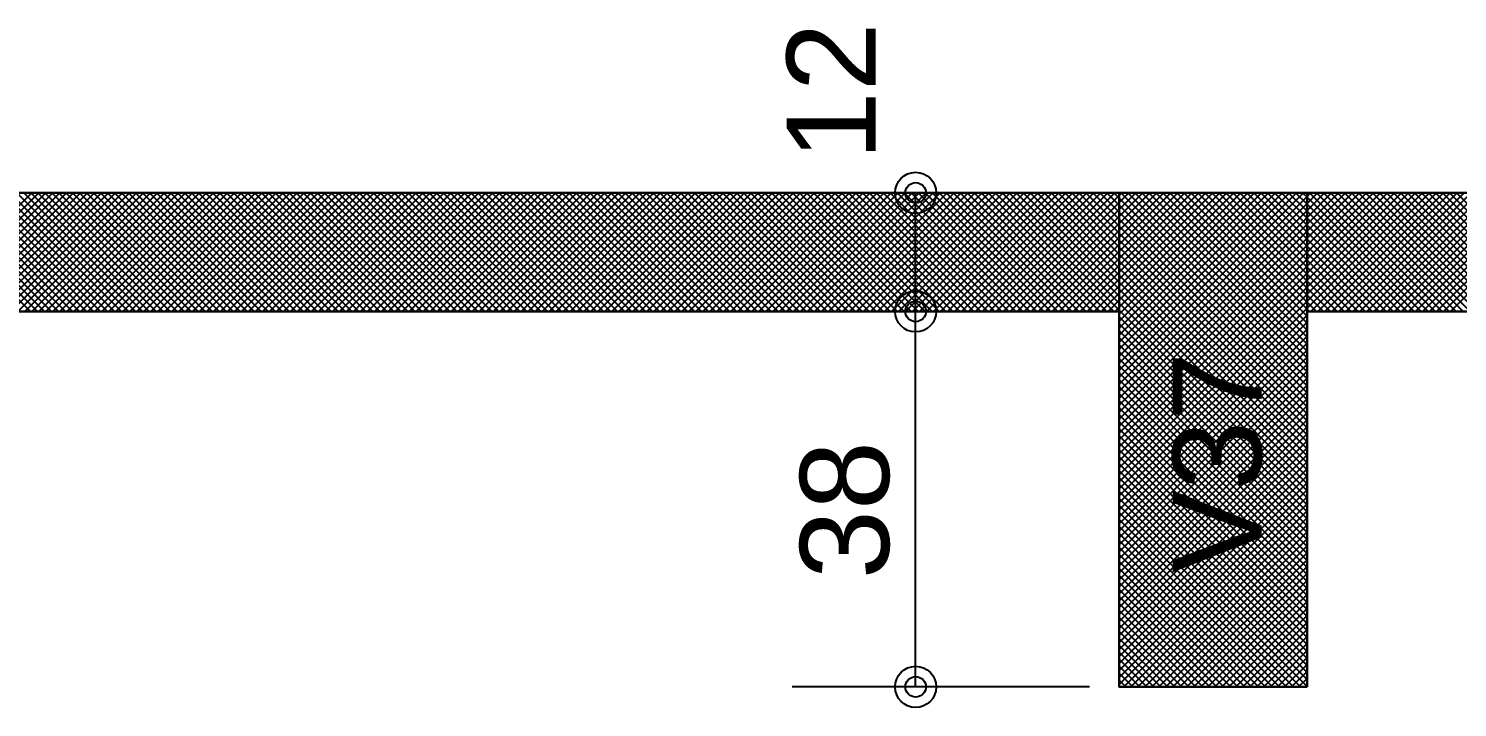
# Model space of a CAD drawing. Extents: x 0 to 119, y 0 to 84.
# Drawn here: x 40.158 to 43.05, y 77.491 to 78.865 of the extents above; entities that cross this region are included whole.
import ezdxf

# ---------------------------------------------------------------- set-up
doc = ezdxf.new("R2010")
doc.units = 0
doc.header["$MEASUREMENT"] = 0
for name, color, linetype in [('29', 9, 'CONTINUOUS'), ('3', 7, 'CONTINUOUS'), ('32', 250, 'CONTINUOUS'), ('6', 178, 'CONTINUOUS')]:
    doc.layers.add(name, color=color, linetype=linetype)
doc.styles.add('TQS_ARIAL', font='arial.ttf')

msp = doc.modelspace()

# ---------------------------------------------------------------- linework, layer by layer
at = {"layer": '29', "color": 9, "linetype": 'Continuous'}
for p, q in [((39.922255, 78.532273), (40.162255, 78.292273)), ((39.924659, 78.292273), (40.164659, 78.532273)), ((39.936397, 78.532273), (40.176397, 78.292273)), ((39.938801, 78.292273), (40.178801, 78.532273)), ((39.950539, 78.532273), (40.190539, 78.292273)), ((39.952944, 78.292273), (40.192944, 78.532273)), ((39.964681, 78.532273), (40.204681, 78.292273)), ((39.967086, 78.292273), (40.207086, 78.532273)), ((39.978823, 78.532273), (40.218823, 78.292273)), ((39.981228, 78.292273), (40.221228, 78.532273)), ((39.992965, 78.532273), (40.232965, 78.292273)), ((39.99537, 78.292273), (40.23537, 78.532273)), ((40.007107, 78.532273), (40.247107, 78.292273)), ((40.009512, 78.292273), (40.249512, 78.532273)), ((40.02125, 78.532273), (40.26125, 78.292273)), ((40.023654, 78.292273), (40.263654, 78.532273)), ((40.035392, 78.532273), (40.275392, 78.292273)), ((40.037796, 78.292273), (40.277796, 78.532273)), ((40.049534, 78.532273), (40.289534, 78.292273)), ((40.051939, 78.292273), (40.291939, 78.532273)), ((40.063676, 78.532273), (40.303676, 78.292273)), ((40.066081, 78.292273), (40.306081, 78.532273)), ((40.077818, 78.532273), (40.317818, 78.292273)), ((40.080223, 78.292273), (40.320223, 78.532273)), ((40.09196, 78.532273), (40.33196, 78.292273)), ((40.094365, 78.292273), (40.334365, 78.532273)), ((40.106102, 78.532273), (40.346102, 78.292273)), ((40.108507, 78.292273), (40.348507, 78.532273)), ((40.120245, 78.532273), (40.360245, 78.292273)), ((40.122649, 78.292273), (40.362649, 78.532273)), ((40.134387, 78.532273), (40.374387, 78.292273)), ((40.136791, 78.292273), (40.376791, 78.532273)), ((40.148529, 78.532273), (40.388529, 78.292273)), ((40.150934, 78.292273), (40.390934, 78.532273)), ((40.162671, 78.532273), (40.402671, 78.292273)), ((40.165076, 78.292273), (40.405076, 78.532273)), ((40.176813, 78.532273), (40.416813, 78.292273)), ((40.179218, 78.292273), (40.419218, 78.532273)), ((40.190955, 78.532273), (40.430955, 78.292273)), ((40.19336, 78.292273), (40.43336, 78.532273)), ((40.205097, 78.532273), (40.445097, 78.292273)), ((40.207502, 78.292273), (40.447502, 78.532273)), ((40.21924, 78.532273), (40.45924, 78.292273)), ((40.221644, 78.292273), (40.461644, 78.532273)), ((40.233382, 78.532273), (40.473382, 78.292273)), ((40.235786, 78.292273), (40.475786, 78.532273)), ((40.247524, 78.532273), (40.487524, 78.292273)), ((40.249928, 78.292273), (40.489928, 78.532273)), ((40.261666, 78.532273), (40.501666, 78.292273)), ((40.264071, 78.292273), (40.504071, 78.532273)), ((40.275808, 78.532273), (40.515808, 78.292273)), ((40.278213, 78.292273), (40.518213, 78.532273)), ((40.28995, 78.532273), (40.52995, 78.292273)), ((40.292355, 78.292273), (40.532355, 78.532273)), ((40.304092, 78.532273), (40.544092, 78.292273)), ((40.306497, 78.292273), (40.546497, 78.532273)), ((40.318234, 78.532273), (40.558234, 78.292273)), ((40.320639, 78.292273), (40.560639, 78.532273)), ((40.332377, 78.532273), (40.572377, 78.292273)), ((40.334781, 78.292273), (40.574781, 78.532273)), ((40.346519, 78.532273), (40.586519, 78.292273)), ((40.348923, 78.292273), (40.588923, 78.532273)), ((40.360661, 78.532273), (40.600661, 78.292273)), ((40.363066, 78.292273), (40.603066, 78.532273)), ((40.374803, 78.532273), (40.614803, 78.292273)), ((40.377208, 78.292273), (40.617208, 78.532273)), ((40.388945, 78.532273), (40.628945, 78.292273)), ((40.39135, 78.292273), (40.63135, 78.532273)), ((40.403087, 78.532273), (40.643087, 78.292273)), ((40.405492, 78.292273), (40.645492, 78.532273)), ((40.417229, 78.532273), (40.657229, 78.292273)), ((40.419634, 78.292273), (40.659634, 78.532273)), ((40.431372, 78.532273), (40.671372, 78.292273)), ((40.433776, 78.292273), (40.673776, 78.532273)), ((40.445514, 78.532273), (40.685514, 78.292273)), ((40.447918, 78.292273), (40.687918, 78.532273)), ((40.459656, 78.532273), (40.699656, 78.292273)), ((40.462061, 78.292273), (40.702061, 78.532273)), ((40.473798, 78.532273), (40.713798, 78.292273)), ((40.476203, 78.292273), (40.716203, 78.532273)), ((40.48794, 78.532273), (40.72794, 78.292273)), ((40.490345, 78.292273), (40.730345, 78.532273)), ((40.502082, 78.532273), (40.742082, 78.292273)), ((40.504487, 78.292273), (40.744487, 78.532273)), ((40.516224, 78.532273), (40.756224, 78.292273)), ((40.518629, 78.292273), (40.758629, 78.532273)), ((40.530367, 78.532273), (40.770367, 78.292273)), ((40.532771, 78.292273), (40.772771, 78.532273)), ((40.544509, 78.532273), (40.784509, 78.292273)), ((40.546913, 78.292273), (40.786913, 78.532273)), ((40.558651, 78.532273), (40.798651, 78.292273)), ((40.561055, 78.292273), (40.801055, 78.532273)), ((40.572793, 78.532273), (40.812793, 78.292273)), ((40.575198, 78.292273), (40.815198, 78.532273)), ((40.586935, 78.532273), (40.826935, 78.292273)), ((40.58934, 78.292273), (40.82934, 78.532273)), ((40.601077, 78.532273), (40.841077, 78.292273)), ((40.603482, 78.292273), (40.843482, 78.532273)), ((40.615219, 78.532273), (40.855219, 78.292273)), ((40.617624, 78.292273), (40.857624, 78.532273)), ((40.629361, 78.532273), (40.869361, 78.292273)), ((40.631766, 78.292273), (40.871766, 78.532273)), ((40.643504, 78.532273), (40.883504, 78.292273)), ((40.645908, 78.292273), (40.885908, 78.532273)), ((40.657646, 78.532273), (40.897646, 78.292273)), ((40.66005, 78.292273), (40.90005, 78.532273)), ((40.671788, 78.532273), (40.911788, 78.292273)), ((40.674193, 78.292273), (40.914193, 78.532273)), ((40.68593, 78.532273), (40.92593, 78.292273)), ((40.688335, 78.292273), (40.928335, 78.532273)), ((40.700072, 78.532273), (40.940072, 78.292273)), ((40.702477, 78.292273), (40.942477, 78.532273)), ((40.714214, 78.532273), (40.954214, 78.292273)), ((40.716619, 78.292273), (40.956619, 78.532273)), ((40.728356, 78.532273), (40.968356, 78.292273)), ((40.730761, 78.292273), (40.970761, 78.532273)), ((40.742499, 78.532273), (40.982499, 78.292273)), ((40.744903, 78.292273), (40.984903, 78.532273)), ((40.756641, 78.532273), (40.996641, 78.292273)), ((40.759045, 78.292273), (40.999045, 78.532273)), ((40.770783, 78.532273), (41.010783, 78.292273)), ((40.773187, 78.292273), (41.013187, 78.532273)), ((40.784925, 78.532273), (41.024925, 78.292273)), ((40.78733, 78.292273), (41.02733, 78.532273)), ((40.799067, 78.532273), (41.039067, 78.292273)), ((40.801472, 78.292273), (41.041472, 78.532273)), ((40.813209, 78.532273), (41.053209, 78.292273)), ((40.815614, 78.292273), (41.055614, 78.532273)), ((40.827351, 78.532273), (41.067351, 78.292273)), ((40.829756, 78.292273), (41.069756, 78.532273)), ((40.841493, 78.532273), (41.081493, 78.292273)), ((40.843898, 78.292273), (41.083898, 78.532273)), ((40.855636, 78.532273), (41.095636, 78.292273)), ((40.85804, 78.292273), (41.09804, 78.532273)), ((40.869778, 78.532273), (41.109778, 78.292273)), ((40.872182, 78.292273), (41.112182, 78.532273)), ((40.88392, 78.532273), (41.12392, 78.292273)), ((40.886325, 78.292273), (41.126325, 78.532273)), ((40.898062, 78.532273), (41.138062, 78.292273)), ((40.900467, 78.292273), (41.140467, 78.532273)), ((40.912204, 78.532273), (41.152204, 78.292273)), ((40.914609, 78.292273), (41.154609, 78.532273)), ((40.926346, 78.532273), (41.166346, 78.292273)), ((40.928751, 78.292273), (41.168751, 78.532273)), ((40.940488, 78.532273), (41.180488, 78.292273)), ((40.942893, 78.292273), (41.182893, 78.532273)), ((40.954631, 78.532273), (41.194631, 78.292273)), ((40.957035, 78.292273), (41.197035, 78.532273)), ((40.968773, 78.532273), (41.208773, 78.292273)), ((40.971177, 78.292273), (41.211177, 78.532273)), ((40.982915, 78.532273), (41.222915, 78.292273)), ((40.98532, 78.292273), (41.22532, 78.532273)), ((40.997057, 78.532273), (41.237057, 78.292273)), ((40.999462, 78.292273), (41.239462, 78.532273)), ((41.011199, 78.532273), (41.251199, 78.292273)), ((41.013604, 78.292273), (41.253604, 78.532273)), ((41.025341, 78.532273), (41.265341, 78.292273)), ((41.027746, 78.292273), (41.267746, 78.532273)), ((41.039483, 78.532273), (41.279483, 78.292273)), ((41.041888, 78.292273), (41.281888, 78.532273)), ((41.053626, 78.532273), (41.293626, 78.292273)), ((41.05603, 78.292273), (41.29603, 78.532273)), ((41.067768, 78.532273), (41.307768, 78.292273)), ((41.070172, 78.292273), (41.310172, 78.532273)), ((41.08191, 78.532273), (41.32191, 78.292273)), ((41.084314, 78.292273), (41.324314, 78.532273)), ((41.096052, 78.532273), (41.336052, 78.292273)), ((41.098457, 78.292273), (41.338457, 78.532273)), ((41.110194, 78.532273), (41.350194, 78.292273)), ((41.112599, 78.292273), (41.352599, 78.532273)), ((41.124336, 78.532273), (41.364336, 78.292273)), ((41.126741, 78.292273), (41.366741, 78.532273)), ((41.138478, 78.532273), (41.378478, 78.292273)), ((41.140883, 78.292273), (41.380883, 78.532273)), ((41.15262, 78.532273), (41.39262, 78.292273)), ((41.155025, 78.292273), (41.395025, 78.532273)), ((41.166763, 78.532273), (41.406763, 78.292273)), ((41.169167, 78.292273), (41.409167, 78.532273)), ((41.180905, 78.532273), (41.420905, 78.292273)), ((41.183309, 78.292273), (41.423309, 78.532273)), ((41.195047, 78.532273), (41.435047, 78.292273)), ((41.197452, 78.292273), (41.437452, 78.532273)), ((41.209189, 78.532273), (41.449189, 78.292273)), ((41.211594, 78.292273), (41.451594, 78.532273)), ((41.223331, 78.532273), (41.463331, 78.292273)), ((41.225736, 78.292273), (41.465736, 78.532273)), ((41.237473, 78.532273), (41.477473, 78.292273)), ((41.239878, 78.292273), (41.479878, 78.532273)), ((41.251615, 78.532273), (41.491615, 78.292273)), ((41.25402, 78.292273), (41.49402, 78.532273)), ((41.265758, 78.532273), (41.505758, 78.292273)), ((41.268162, 78.292273), (41.508162, 78.532273)), ((41.2799, 78.532273), (41.5199, 78.292273)), ((41.282304, 78.292273), (41.522304, 78.532273)), ((41.294042, 78.532273), (41.534042, 78.292273)), ((41.296447, 78.292273), (41.536447, 78.532273)), ((41.308184, 78.532273), (41.548184, 78.292273)), ((41.310589, 78.292273), (41.550589, 78.532273)), ((41.322326, 78.532273), (41.562326, 78.292273)), ((41.324731, 78.292273), (41.564731, 78.532273)), ((41.336468, 78.532273), (41.576468, 78.292273)), ((41.338873, 78.292273), (41.578873, 78.532273)), ((41.35061, 78.532273), (41.59061, 78.292273)), ((41.353015, 78.292273), (41.593015, 78.532273)), ((41.364753, 78.532273), (41.604753, 78.292273)), ((41.367157, 78.292273), (41.607157, 78.532273)), ((41.378895, 78.532273), (41.618895, 78.292273)), ((41.381299, 78.292273), (41.621299, 78.532273)), ((41.393037, 78.532273), (41.633037, 78.292273)), ((41.395441, 78.292273), (41.635441, 78.532273)), ((41.407179, 78.532273), (41.647179, 78.292273)), ((41.409584, 78.292273), (41.649584, 78.532273)), ((41.421321, 78.532273), (41.661321, 78.292273)), ((41.423726, 78.292273), (41.663726, 78.532273)), ((41.435463, 78.532273), (41.675463, 78.292273)), ((41.437868, 78.292273), (41.677868, 78.532273)), ((41.449605, 78.532273), (41.689605, 78.292273)), ((41.45201, 78.292273), (41.69201, 78.532273)), ((41.463747, 78.532273), (41.703747, 78.292273)), ((41.466152, 78.292273), (41.706152, 78.532273)), ((41.47789, 78.532273), (41.71789, 78.292273)), ((41.480294, 78.292273), (41.720294, 78.532273)), ((41.492032, 78.532273), (41.732032, 78.292273)), ((41.494436, 78.292273), (41.734436, 78.532273)), ((41.506174, 78.532273), (41.746174, 78.292273)), ((41.508579, 78.292273), (41.748579, 78.532273)), ((41.520316, 78.532273), (41.760316, 78.292273)), ((41.522721, 78.292273), (41.762721, 78.532273)), ((41.534458, 78.532273), (41.774458, 78.292273)), ((41.536863, 78.292273), (41.776863, 78.532273)), ((41.5486, 78.532273), (41.7886, 78.292273)), ((41.551005, 78.292273), (41.791005, 78.532273)), ((41.562742, 78.532273), (41.802742, 78.292273)), ((41.565147, 78.292273), (41.805147, 78.532273)), ((41.576885, 78.532273), (41.816885, 78.292273)), ((41.579289, 78.292273), (41.819289, 78.532273)), ((41.591027, 78.532273), (41.831027, 78.292273)), ((41.593431, 78.292273), (41.833431, 78.532273)), ((41.605169, 78.532273), (41.845169, 78.292273)), ((41.607573, 78.292273), (41.847573, 78.532273)), ((41.619311, 78.532273), (41.859311, 78.292273)), ((41.621716, 78.292273), (41.861716, 78.532273)), ((41.633453, 78.532273), (41.873453, 78.292273)), ((41.635858, 78.292273), (41.875858, 78.532273)), ((41.647595, 78.532273), (41.887595, 78.292273)), ((41.65, 78.292273), (41.89, 78.532273)), ((41.661737, 78.532273), (41.901737, 78.292273)), ((41.664142, 78.292273), (41.904142, 78.532273)), ((41.675879, 78.532273), (41.915879, 78.292273)), ((41.678284, 78.292273), (41.918284, 78.532273)), ((41.690022, 78.532273), (41.930022, 78.292273)), ((41.692426, 78.292273), (41.932426, 78.532273)), ((41.704164, 78.532273), (41.944164, 78.292273)), ((41.706568, 78.292273), (41.946568, 78.532273)), ((41.718306, 78.532273), (41.958306, 78.292273)), ((41.720711, 78.292273), (41.960711, 78.532273)), ((41.732448, 78.532273), (41.972448, 78.292273)), ((41.734853, 78.292273), (41.974853, 78.532273)), ((41.74659, 78.532273), (41.98659, 78.292273)), ((41.748995, 78.292273), (41.988995, 78.532273)), ((41.760732, 78.532273), (42.000732, 78.292273)), ((41.763137, 78.292273), (42.003137, 78.532273)), ((41.774874, 78.532273), (42.014874, 78.292273)), ((41.777279, 78.292273), (42.017279, 78.532273)), ((41.789017, 78.532273), (42.029017, 78.292273)), ((41.791421, 78.292273), (42.031421, 78.532273)), ((41.803159, 78.532273), (42.043159, 78.292273)), ((41.805563, 78.292273), (42.045563, 78.532273)), ((41.817301, 78.532273), (42.057301, 78.292273)), ((41.819706, 78.292273), (42.059706, 78.532273)), ((41.831443, 78.532273), (42.071443, 78.292273)), ((41.833848, 78.292273), (42.073848, 78.532273)), ((41.845585, 78.532273), (42.085585, 78.292273)), ((41.84799, 78.292273), (42.08799, 78.532273)), ((41.859727, 78.532273), (42.099727, 78.292273)), ((41.862132, 78.292273), (42.102132, 78.532273)), ((41.873869, 78.532273), (42.113869, 78.292273)), ((41.876274, 78.292273), (42.116274, 78.532273)), ((41.888012, 78.532273), (42.128012, 78.292273)), ((41.890416, 78.292273), (42.130416, 78.532273)), ((41.902154, 78.532273), (42.142154, 78.292273)), ((41.904558, 78.292273), (42.144558, 78.532273)), ((41.916296, 78.532273), (42.156296, 78.292273)), ((41.9187, 78.292273), (42.1587, 78.532273)), ((41.930438, 78.532273), (42.170438, 78.292273)), ((41.932843, 78.292273), (42.172843, 78.532273)), ((41.94458, 78.532273), (42.18458, 78.292273)), ((41.946985, 78.292273), (42.186985, 78.532273)), ((41.958722, 78.532273), (42.198722, 78.292273)), ((41.961127, 78.292273), (42.201127, 78.532273)), ((41.972864, 78.532273), (42.212864, 78.292273)), ((41.975269, 78.292273), (42.215269, 78.532273)), ((41.987006, 78.532273), (42.227006, 78.292273)), ((41.989411, 78.292273), (42.229411, 78.532273)), ((42.001149, 78.532273), (42.241149, 78.292273)), ((42.003553, 78.292273), (42.243553, 78.532273)), ((42.015291, 78.532273), (42.255291, 78.292273)), ((42.017695, 78.292273), (42.257695, 78.532273)), ((42.029433, 78.532273), (42.269433, 78.292273)), ((42.031838, 78.292273), (42.271838, 78.532273)), ((42.043575, 78.532273), (42.283575, 78.292273)), ((42.04598, 78.292273), (42.28598, 78.532273)), ((42.057717, 78.532273), (42.297717, 78.292273)), ((42.060122, 78.292273), (42.300122, 78.532273)), ((42.071859, 78.532273), (42.311859, 78.292273)), ((42.074264, 78.292273), (42.314264, 78.532273)), ((42.086001, 78.532273), (42.326001, 78.292273)), ((42.088406, 78.292273), (42.328406, 78.532273)), ((42.100144, 78.532273), (42.340144, 78.292273)), ((42.102548, 78.292273), (42.342548, 78.532273)), ((42.114286, 78.532273), (42.354286, 78.292273)), ((42.11669, 78.292273), (42.35669, 78.532273)), ((42.128428, 78.532273), (42.36555, 78.295151)), ((42.130833, 78.292273), (42.36555, 78.526991)), ((42.14257, 78.532273), (42.36555, 78.309293)), ((42.144975, 78.292273), (42.36555, 78.512849)), ((42.156712, 78.532273), (42.36555, 78.323435)), ((42.170854, 78.532273), (42.36555, 78.337578)), ((42.184996, 78.532273), (42.36555, 78.35172)), ((42.199139, 78.532273), (42.36555, 78.365862)), ((42.213281, 78.532273), (42.36555, 78.380004)), ((42.227423, 78.532273), (42.36555, 78.394146)), ((42.241565, 78.532273), (42.36555, 78.408288)), ((42.255707, 78.532273), (42.36555, 78.42243)), ((42.269849, 78.532273), (42.36555, 78.436572)), ((42.283991, 78.532273), (42.36555, 78.450715)), ((42.298133, 78.532273), (42.36555, 78.464857)), ((42.312276, 78.532273), (42.36555, 78.478999)), ((42.326418, 78.532273), (42.36555, 78.493141)), ((42.34056, 78.532273), (42.36555, 78.507283)), ((42.354702, 78.532273), (42.36555, 78.521425)), ((42.36555, 78.159295), (42.738528, 78.532273)), ((42.36555, 78.173437), (42.724386, 78.532273)), ((42.36555, 78.18758), (42.710244, 78.532273)), ((42.36555, 78.201722), (42.696102, 78.532273)), ((42.36555, 78.215864), (42.68196, 78.532273)), ((42.36555, 78.230006), (42.667817, 78.532273)), ((42.36555, 78.244148), (42.653675, 78.532273)), ((42.36555, 78.25829), (42.639533, 78.532273)), ((42.36555, 78.272432), (42.625391, 78.532273)), ((42.36555, 78.286574), (42.611249, 78.532273)), ((42.36555, 78.300717), (42.597107, 78.532273)), ((42.36555, 78.314859), (42.582965, 78.532273)), ((42.36555, 78.329001), (42.568822, 78.532273)), ((42.36555, 78.343143), (42.55468, 78.532273)), ((42.36555, 78.357285), (42.540538, 78.532273)), ((42.36555, 78.371427), (42.526396, 78.532273)), ((42.36555, 78.385569), (42.512254, 78.532273)), ((42.36555, 78.399712), (42.498112, 78.532273)), ((42.36555, 78.413854), (42.48397, 78.532273)), ((42.36555, 78.427996), (42.469827, 78.532273)), ((42.36555, 78.442138), (42.455685, 78.532273)), ((42.36555, 78.45628), (42.441543, 78.532273)), ((42.36555, 78.470422), (42.427401, 78.532273)), ((42.36555, 78.484564), (42.413259, 78.532273)), ((42.36555, 78.498707), (42.399117, 78.532273)), ((42.36555, 78.512849), (42.384975, 78.532273)), ((42.36555, 78.526991), (42.370833, 78.532273)), ((42.36555, 78.145153), (42.74555, 78.525153)), ((42.36555, 78.521425), (42.74555, 78.141425)), ((42.36555, 78.131011), (42.74555, 78.511011)), ((42.36555, 78.507283), (42.74555, 78.127283)), ((42.368844, 78.532273), (42.74555, 78.155567)), ((42.382986, 78.532273), (42.74555, 78.16971)), ((42.397128, 78.532273), (42.74555, 78.183852)), ((42.411271, 78.532273), (42.74555, 78.197994)), ((42.425413, 78.532273), (42.74555, 78.212136)), ((42.439555, 78.532273), (42.74555, 78.226278)), ((42.453697, 78.532273), (42.74555, 78.24042)), ((42.467839, 78.532273), (42.74555, 78.254562)), ((42.481981, 78.532273), (42.74555, 78.268705)), ((42.496123, 78.532273), (42.74555, 78.282847)), ((42.510265, 78.532273), (42.74555, 78.296989)), ((42.524408, 78.532273), (42.74555, 78.311131)), ((42.53855, 78.532273), (42.74555, 78.325273)), ((42.552692, 78.532273), (42.74555, 78.339415)), ((42.566834, 78.532273), (42.74555, 78.353557)), ((42.580976, 78.532273), (42.74555, 78.367699)), ((42.595118, 78.532273), (42.74555, 78.381842)), ((42.60926, 78.532273), (42.74555, 78.395984)), ((42.623403, 78.532273), (42.74555, 78.410126)), ((42.637545, 78.532273), (42.74555, 78.424268)), ((42.651687, 78.532273), (42.74555, 78.43841)), ((42.665829, 78.532273), (42.74555, 78.452552)), ((42.679971, 78.532273), (42.74555, 78.466694)), ((42.694113, 78.532273), (42.74555, 78.480837)), ((42.708255, 78.532273), (42.74555, 78.494979)), ((42.722398, 78.532273), (42.74555, 78.509121)), ((42.73654, 78.532273), (42.74555, 78.523263)), ((42.74555, 78.298879), (42.978944, 78.532273)), ((42.74555, 78.313021), (42.964802, 78.532273)), ((42.74555, 78.327163), (42.95066, 78.532273)), ((42.74555, 78.341305), (42.936518, 78.532273)), ((42.74555, 78.355448), (42.922376, 78.532273)), ((42.74555, 78.36959), (42.908234, 78.532273)), ((42.74555, 78.383732), (42.894092, 78.532273)), ((42.74555, 78.397874), (42.879949, 78.532273)), ((42.74555, 78.412016), (42.865807, 78.532273)), ((42.74555, 78.426158), (42.851665, 78.532273)), ((42.74555, 78.4403), (42.837523, 78.532273)), ((42.74555, 78.454442), (42.823381, 78.532273)), ((42.74555, 78.468585), (42.809239, 78.532273)), ((42.74555, 78.482727), (42.795097, 78.532273)), ((42.74555, 78.496869), (42.780954, 78.532273)), ((42.74555, 78.511011), (42.766812, 78.532273)), ((42.74555, 78.525153), (42.75267, 78.532273)), ((42.74555, 78.523263), (42.97654, 78.292273)), ((42.74555, 78.509121), (42.962398, 78.292273)), ((42.750682, 78.532273), (42.990682, 78.292273)), ((42.753086, 78.292273), (42.993086, 78.532273)), ((42.764824, 78.532273), (43.004824, 78.292273)), ((42.767229, 78.292273), (43.007229, 78.532273)), ((42.778966, 78.532273), (43.018966, 78.292273)), ((42.781371, 78.292273), (43.021371, 78.532273)), ((42.793108, 78.532273), (43.033108, 78.292273)), ((42.795513, 78.292273), (43.035513, 78.532273)), ((42.80725, 78.532273), (43.04725, 78.292273)), ((42.809655, 78.292273), (43.049655, 78.532273)), ((42.821392, 78.532273), (43.061392, 78.292273)), ((42.823797, 78.292273), (43.063797, 78.532273)), ((42.835535, 78.532273), (43.075535, 78.292273)), ((42.837939, 78.292273), (43.077939, 78.532273)), ((42.849677, 78.532273), (43.089677, 78.292273)), ((42.852081, 78.292273), (43.092081, 78.532273)), ((42.863819, 78.532273), (43.103819, 78.292273)), ((42.866224, 78.292273), (43.106224, 78.532273)), ((42.877961, 78.532273), (43.117961, 78.292273)), ((42.880366, 78.292273), (43.120366, 78.532273)), ((42.892103, 78.532273), (43.132103, 78.292273)), ((42.894508, 78.292273), (43.134508, 78.532273)), ((42.906245, 78.532273), (43.146245, 78.292273)), ((42.90865, 78.292273), (43.14865, 78.532273)), ((42.920387, 78.532273), (43.160387, 78.292273)), ((42.922792, 78.292273), (43.162792, 78.532273)), ((42.93453, 78.532273), (43.17453, 78.292273)), ((42.936934, 78.292273), (43.176934, 78.532273)), ((42.948672, 78.532273), (43.188672, 78.292273)), ((42.951076, 78.292273), (43.191076, 78.532273)), ((42.962814, 78.532273), (43.202814, 78.292273)), ((42.965219, 78.292273), (43.205219, 78.532273)), ((42.976956, 78.532273), (43.216956, 78.292273)), ((42.979361, 78.292273), (43.219361, 78.532273)), ((42.991098, 78.532273), (43.231098, 78.292273)), ((42.993503, 78.292273), (43.233503, 78.532273)), ((43.00524, 78.532273), (43.24524, 78.292273)), ((43.007645, 78.292273), (43.247645, 78.532273)), ((43.019382, 78.532273), (43.259382, 78.292273)), ((43.021787, 78.292273), (43.261787, 78.532273)), ((43.033525, 78.532273), (43.273525, 78.292273)), ((43.035929, 78.292273), (43.275929, 78.532273)), ((43.047667, 78.532273), (43.287667, 78.292273)), ((42.159117, 78.292273), (42.36555, 78.498707)), ((42.173259, 78.292273), (42.36555, 78.484564)), ((42.36555, 78.116869), (42.74555, 78.496869)), ((42.36555, 78.493141), (42.74555, 78.113141)), ((42.36555, 78.102727), (42.74555, 78.482727)), ((42.36555, 78.478999), (42.74555, 78.098999)), ((42.74555, 78.494979), (42.948255, 78.292273)), ((42.74555, 78.480837), (42.934113, 78.292273)), ((42.187401, 78.292273), (42.36555, 78.470422)), ((42.201543, 78.292273), (42.36555, 78.45628)), ((42.36555, 78.088585), (42.74555, 78.468585)), ((42.36555, 78.464857), (42.74555, 78.084857)), ((42.36555, 78.074442), (42.74555, 78.454442)), ((42.36555, 78.450715), (42.74555, 78.070715)), ((42.74555, 78.466694), (42.919971, 78.292273)), ((42.74555, 78.452552), (42.905829, 78.292273)), ((42.215685, 78.292273), (42.36555, 78.442138)), ((42.229827, 78.292273), (42.36555, 78.427996)), ((42.36555, 78.0603), (42.74555, 78.4403)), ((42.36555, 78.436572), (42.74555, 78.056572)), ((42.36555, 78.046158), (42.74555, 78.426158)), ((42.36555, 78.42243), (42.74555, 78.04243)), ((42.74555, 78.43841), (42.891687, 78.292273)), ((42.74555, 78.424268), (42.877545, 78.292273)), ((42.24397, 78.292273), (42.36555, 78.413854)), ((42.258112, 78.292273), (42.36555, 78.399712)), ((42.36555, 78.032016), (42.74555, 78.412016)), ((42.36555, 78.408288), (42.74555, 78.028288)), ((42.36555, 78.017874), (42.74555, 78.397874)), ((42.36555, 78.394146), (42.74555, 78.014146)), ((42.74555, 78.410126), (42.863403, 78.292273)), ((42.74555, 78.395984), (42.84926, 78.292273)), ((42.272254, 78.292273), (42.36555, 78.385569)), ((42.286396, 78.292273), (42.36555, 78.371427)), ((42.36555, 78.003732), (42.74555, 78.383732)), ((42.36555, 78.380004), (42.74555, 78.000004)), ((42.36555, 77.98959), (42.74555, 78.36959)), ((42.36555, 78.365862), (42.74555, 77.985862)), ((42.74555, 78.381842), (42.835118, 78.292273)), ((42.74555, 78.367699), (42.820976, 78.292273)), ((42.300538, 78.292273), (42.36555, 78.357285)), ((42.31468, 78.292273), (42.36555, 78.343143)), ((42.36555, 77.975448), (42.74555, 78.355448)), ((42.36555, 78.35172), (42.74555, 77.97172)), ((42.36555, 77.961305), (42.74555, 78.341305)), ((42.36555, 78.337578), (42.74555, 77.957578)), ((42.74555, 78.353557), (42.806834, 78.292273)), ((42.74555, 78.339415), (42.792692, 78.292273)), ((42.328822, 78.292273), (42.36555, 78.329001)), ((42.342965, 78.292273), (42.36555, 78.314859)), ((42.36555, 77.947163), (42.74555, 78.327163)), ((42.36555, 78.323435), (42.74555, 77.943435)), ((42.36555, 77.933021), (42.74555, 78.313021)), ((42.36555, 78.309293), (42.74555, 77.929293)), ((42.74555, 78.325273), (42.77855, 78.292273)), ((42.74555, 78.311131), (42.764408, 78.292273)), ((42.357107, 78.292273), (42.36555, 78.300717)), ((42.36555, 77.918879), (42.74555, 78.298879)), ((42.36555, 78.295151), (42.74555, 77.915151)), ((42.36555, 77.904737), (42.74555, 78.284737)), ((42.36555, 78.281009), (42.74555, 77.901009)), ((42.74555, 78.296989), (42.750265, 78.292273)), ((42.36555, 77.890595), (42.74555, 78.270595)), ((42.36555, 78.266867), (42.74555, 77.886867)), ((42.36555, 77.876453), (42.74555, 78.256453)), ((42.36555, 78.252725), (42.74555, 77.872725)), ((42.36555, 77.86231), (42.74555, 78.24231)), ((42.36555, 78.238583), (42.74555, 77.858583)), ((42.36555, 77.848168), (42.74555, 78.228168)), ((42.36555, 78.22444), (42.74555, 77.84444)), ((42.36555, 77.834026), (42.74555, 78.214026)), ((42.36555, 78.210298), (42.74555, 77.830298)), ((42.36555, 77.819884), (42.74555, 78.199884)), ((42.36555, 78.196156), (42.74555, 77.816156)), ((42.36555, 77.805742), (42.74555, 78.185742)), ((42.36555, 78.182014), (42.74555, 77.802014)), ((42.36555, 77.7916), (42.74555, 78.1716)), ((42.36555, 78.167872), (42.74555, 77.787872)), ((42.36555, 77.777458), (42.74555, 78.157458)), ((42.36555, 78.15373), (42.74555, 77.77373)), ((42.36555, 77.763315), (42.74555, 78.143315)), ((42.36555, 78.139588), (42.74555, 77.759588)), ((42.36555, 77.749173), (42.74555, 78.129173)), ((42.36555, 78.125446), (42.74555, 77.745446)), ((42.36555, 77.735031), (42.74555, 78.115031)), ((42.36555, 78.111303), (42.74555, 77.731303)), ((42.36555, 77.720889), (42.74555, 78.100889)), ((42.36555, 78.097161), (42.74555, 77.717161)), ((42.36555, 77.706747), (42.74555, 78.086747)), ((42.36555, 78.083019), (42.74555, 77.703019)), ((42.36555, 77.692605), (42.74555, 78.072605)), ((42.36555, 78.068877), (42.74555, 77.688877)), ((42.36555, 77.678463), (42.74555, 78.058463)), ((42.36555, 78.054735), (42.74555, 77.674735)), ((42.36555, 77.664321), (42.74555, 78.044321)), ((42.36555, 78.040593), (42.74555, 77.660593)), ((42.36555, 77.650178), (42.74555, 78.030178)), ((42.36555, 78.026451), (42.74555, 77.646451)), ((42.36555, 77.636036), (42.74555, 78.016036)), ((42.36555, 78.012308), (42.74555, 77.632308)), ((42.36555, 77.621894), (42.74555, 78.001894)), ((42.36555, 77.998166), (42.74555, 77.618166)), ((42.36555, 77.607752), (42.74555, 77.987752)), ((42.36555, 77.984024), (42.74555, 77.604024)), ((42.36555, 77.59361), (42.74555, 77.97361)), ((42.36555, 77.969882), (42.74555, 77.589882)), ((42.36555, 77.579468), (42.74555, 77.959468)), ((42.36555, 77.95574), (42.74555, 77.57574)), ((42.36555, 77.565326), (42.74555, 77.945326)), ((42.36555, 77.941598), (42.74555, 77.561598)), ((42.36555, 77.551183), (42.74555, 77.931183)), ((42.36555, 77.927456), (42.74555, 77.547456)), ((42.36555, 77.537041), (42.74555, 77.917041)), ((42.36555, 77.913313), (42.74555, 77.533313)), ((42.36555, 77.899171), (42.732448, 77.532273)), ((42.374924, 77.532273), (42.74555, 77.902899)), ((42.36555, 77.885029), (42.718306, 77.532273)), ((42.36555, 77.870887), (42.704164, 77.532273)), ((42.389066, 77.532273), (42.74555, 77.888757)), ((42.403208, 77.532273), (42.74555, 77.874615)), ((42.36555, 77.856745), (42.690022, 77.532273)), ((42.36555, 77.842603), (42.675879, 77.532273)), ((42.417351, 77.532273), (42.74555, 77.860473)), ((42.431493, 77.532273), (42.74555, 77.846331)), ((42.36555, 77.828461), (42.661737, 77.532273)), ((42.36555, 77.814319), (42.647595, 77.532273)), ((42.445635, 77.532273), (42.74555, 77.832188)), ((42.459777, 77.532273), (42.74555, 77.818046)), ((42.36555, 77.800176), (42.633453, 77.532273)), ((42.36555, 77.786034), (42.619311, 77.532273)), ((42.473919, 77.532273), (42.74555, 77.803904)), ((42.488061, 77.532273), (42.74555, 77.789762)), ((42.36555, 77.771892), (42.605169, 77.532273)), ((42.36555, 77.75775), (42.591027, 77.532273)), ((42.502203, 77.532273), (42.74555, 77.77562)), ((42.516346, 77.532273), (42.74555, 77.761478)), ((42.36555, 77.743608), (42.576885, 77.532273)), ((42.36555, 77.729466), (42.562742, 77.532273)), ((42.530488, 77.532273), (42.74555, 77.747336)), ((42.54463, 77.532273), (42.74555, 77.733194)), ((42.36555, 77.715324), (42.5486, 77.532273)), ((42.36555, 77.701181), (42.534458, 77.532273)), ((42.558772, 77.532273), (42.74555, 77.719051)), ((42.572914, 77.532273), (42.74555, 77.704909)), ((42.36555, 77.687039), (42.520316, 77.532273)), ((42.36555, 77.672897), (42.506174, 77.532273)), ((42.587056, 77.532273), (42.74555, 77.690767)), ((42.601198, 77.532273), (42.74555, 77.676625)), ((42.36555, 77.658755), (42.492032, 77.532273)), ((42.36555, 77.644613), (42.47789, 77.532273)), ((42.61534, 77.532273), (42.74555, 77.662483)), ((42.629483, 77.532273), (42.74555, 77.648341)), ((42.36555, 77.630471), (42.463747, 77.532273)), ((42.36555, 77.616329), (42.449605, 77.532273)), ((42.643625, 77.532273), (42.74555, 77.634199)), ((42.657767, 77.532273), (42.74555, 77.620056)), ((42.36555, 77.602186), (42.435463, 77.532273)), ((42.36555, 77.588044), (42.421321, 77.532273)), ((42.671909, 77.532273), (42.74555, 77.605914)), ((42.686051, 77.532273), (42.74555, 77.591772)), ((42.36555, 77.573902), (42.407179, 77.532273)), ((42.36555, 77.55976), (42.393037, 77.532273)), ((42.700193, 77.532273), (42.74555, 77.57763)), ((42.714335, 77.532273), (42.74555, 77.563488)), ((42.36555, 77.545618), (42.378895, 77.532273)), ((42.728478, 77.532273), (42.74555, 77.549346)), ((42.74262, 77.532273), (42.74555, 77.535204))]:
    msp.add_line(p, q, dxfattribs=at)
for points in [[(42.36555, 78.292273), (38.31555, 78.292273), (38.31555, 78.532273), (42.36555, 78.532273), (42.36555, 78.292273)], [(42.74555, 77.532273), (42.36555, 77.532273), (42.36555, 78.532273), (42.74555, 78.532273), (42.74555, 77.532273)], [(45.565593, 78.292273), (42.74555, 78.292273), (42.74555, 78.532273), (45.565593, 78.532273), (45.565593, 78.292273)]]:
    msp.add_lwpolyline(points, dxfattribs=at)
at = {"layer": '3', "color": 7, "linetype": 'Continuous'}
msp.add_line((15.87245, 78.532273), (60.422972, 78.532273), dxfattribs=at)
at = {"layer": '32', "color": 250, "linetype": 'Continuous'}
for p, q in [((41.85488, 78.532273), (41.703493, 78.532273)), ((41.953493, 78.292273), (41.953493, 78.532273)), ((42.10488, 78.532273), (42.10488, 78.532273)), ((42.11555, 78.292273), (41.703493, 78.292273)), ((42.11555, 78.292273), (41.703493, 78.292273)), ((41.953493, 77.532273), (41.953493, 78.292273)), ((42.36555, 78.292273), (42.36555, 78.292273)), ((42.36555, 78.292273), (42.36555, 78.292273)), ((42.30555, 77.532273), (41.703493, 77.532273)), ((42.55555, 77.532273), (42.55555, 77.532273))]:
    msp.add_line(p, q, dxfattribs=at)
for centre, radius in [((41.953493, 78.532273), 0.041625), ((41.953493, 78.532273), 0.02075), ((41.953493, 78.292273), 0.041625), ((41.953493, 78.292273), 0.041625), ((41.953493, 78.292273), 0.02075), ((41.953493, 78.292273), 0.02075), ((41.953493, 77.532273), 0.041625), ((41.953493, 77.532273), 0.02075)]:
    msp.add_circle(centre, radius, dxfattribs=at)
at = {"layer": '6', "color": 178, "linetype": 'Continuous'}
for p, q in [((42.74555, 78.532273), (38.31555, 78.532273)), ((45.945593, 78.532273), (42.74555, 78.532273)), ((38.31555, 78.292273), (42.36555, 78.292273)), ((42.36555, 78.292273), (42.36555, 77.532273)), ((42.74555, 77.532273), (42.74555, 78.292273)), ((42.74555, 78.292273), (45.565593, 78.292273)), ((42.36555, 77.532273), (42.74555, 77.532273))]:
    msp.add_line(p, q, dxfattribs=at)

# ---------------------------------------------------------------- texts
at = {"layer": '32', "color": 250, "linetype": 'Continuous', "style": 'TQS_ARIAL'}
for s, p in [('12', (41.872454, 78.597828)), ('V37', (42.653492, 77.762922)), ('38', (41.899493, 77.750273))]:
    msp.add_text(s, height=0.18, rotation=90, dxfattribs=at).set_placement(p)

doc.saveas('drawing.dxf')
